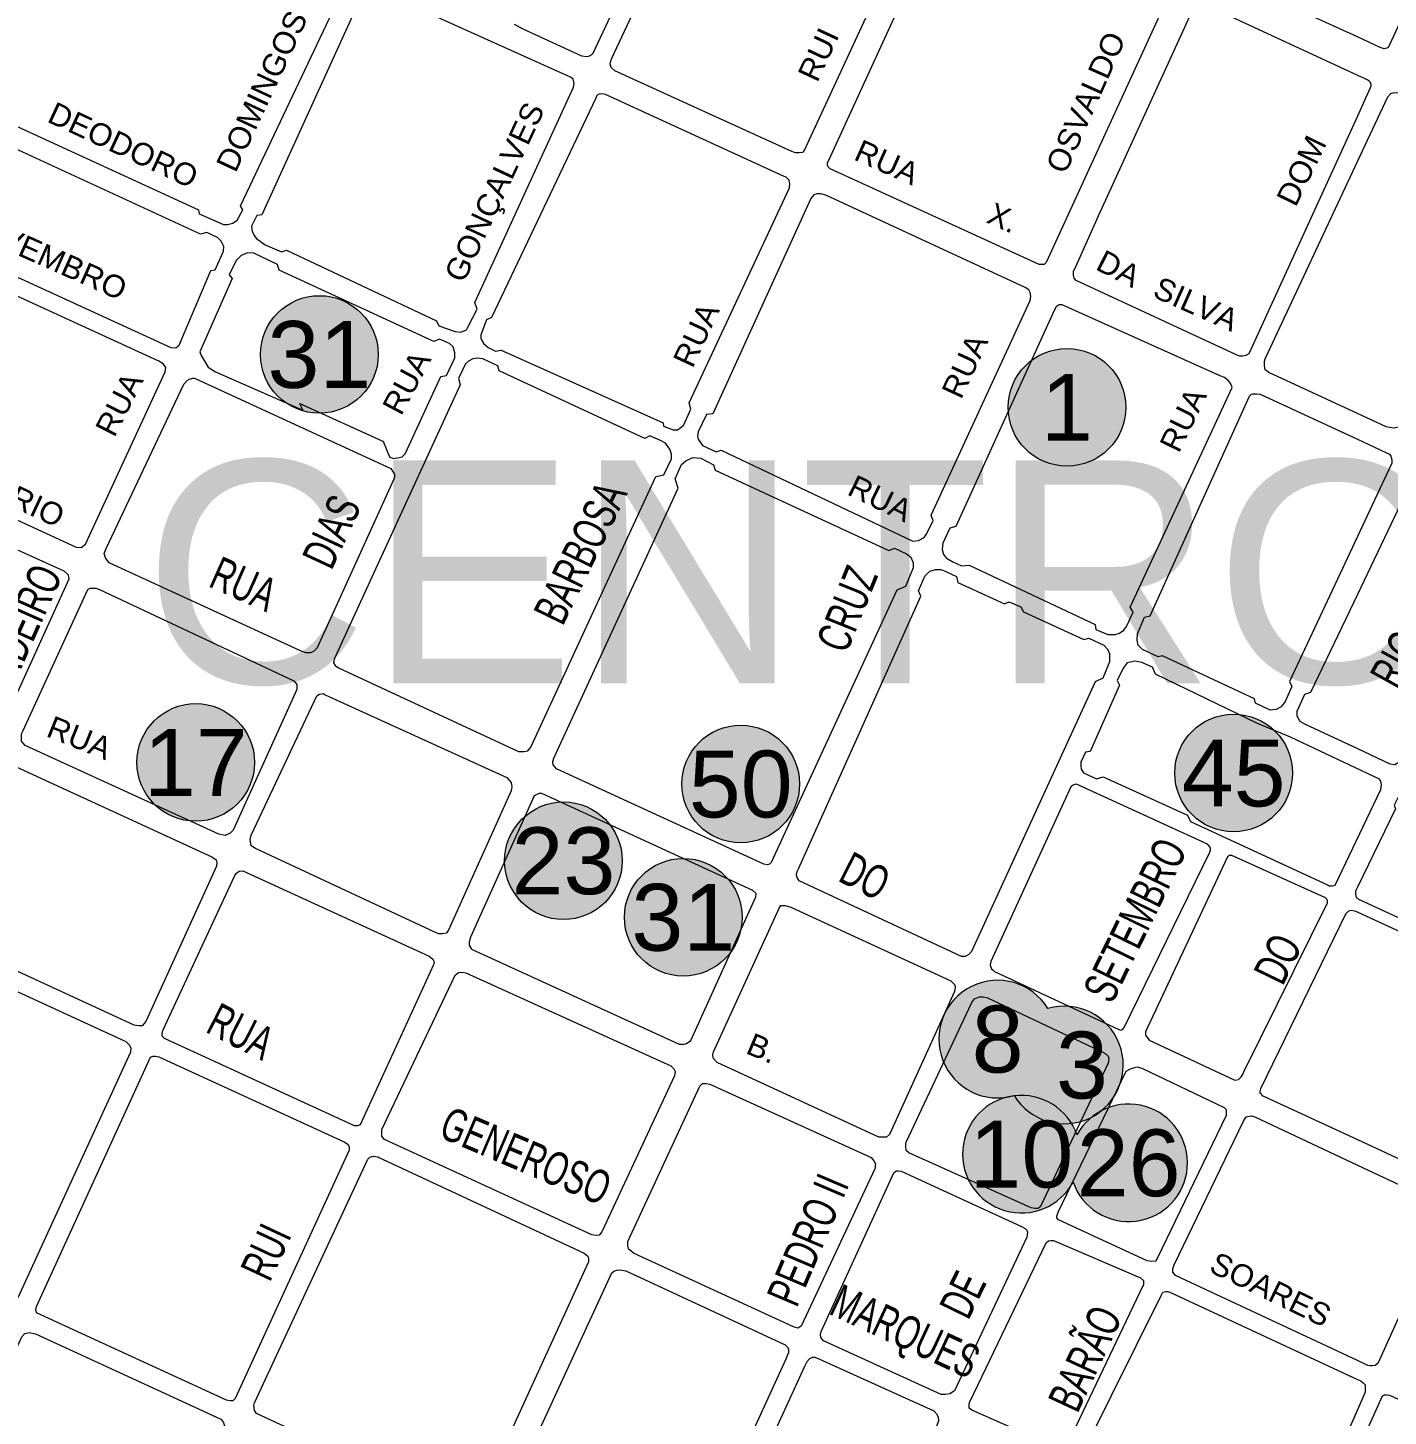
# Model space of a CAD drawing. Header units: millimetres. Extents: x 617885 to 663705, y 7172943 to 7234736.
# Drawn here: x 647603 to 648214, y 7183075 to 7183699 of the extents above; entities that cross this region are included whole.
import ezdxf
from ezdxf.enums import TextEntityAlignment as Align

# ---------------------------------------------------------------- set-up
doc = ezdxf.new("R2010")
doc.units = ezdxf.units.MM
for name, color, linetype in [('BAIRROS', 12, 'Continuous'), ('Equipamentos Públicos', 171, 'Continuous'), ('Escolas Municipais', 21, 'Continuous')]:
    doc.layers.add(name, color=color, linetype=linetype)
doc.layers.add('TOP_VIAS 10.000', color=7, linetype='Continuous', lineweight=9)
doc.layers.add('VIAS', color=7, linetype='Continuous', lineweight=5)
doc.styles.add('LDUP', font='LDUP.SHX')
doc.styles.get("Standard").update_dxf_attribs({"font": 'arial.ttf'})

msp = doc.modelspace()

# ---------------------------------------------------------------- hatches: boundary and pattern name
at = {"layer": 'Equipamentos Públicos', "true_color": 0xb3b3ff}
h = msp.add_hatch(color=151, dxfattribs=at)
edge = h.paths.add_edge_path()
edge.add_arc((647734.14, 7183552.11), 26.4, 0, 360)
h = msp.add_hatch(color=151, dxfattribs=at)
edge = h.paths.add_edge_path()
edge.add_arc((648069.67, 7183528.39), 26.4, 0, 360)
at = {"layer": 'Equipamentos Públicos', "true_color": 0xffff99}
h = msp.add_hatch(color=51, dxfattribs=at)
edge = h.paths.add_edge_path()
edge.add_arc((647678.64, 7183368.96), 26.4, 0, 360)
at = {"layer": 'Equipamentos Públicos', "true_color": 0xb3b3ff}
h = msp.add_hatch(color=151, dxfattribs=at)
edge = h.paths.add_edge_path()
edge.add_arc((648144.45, 7183364.23), 26.4, 0, 360)
h = msp.add_hatch(color=151, dxfattribs=at)
edge = h.paths.add_edge_path()
edge.add_arc((647923.24, 7183359.29), 26.4, 0, 360)
h = msp.add_hatch(color=151, dxfattribs=at)
edge = h.paths.add_edge_path()
edge.add_arc((647843.68, 7183324.81), 26.4, 0, 360)
h = msp.add_hatch(color=151, dxfattribs=at)
edge = h.paths.add_edge_path()
edge.add_arc((648038.54, 7183244.75), 26.4, 0, 360)
h = msp.add_hatch(color=151, dxfattribs=at)
edge = h.paths.add_edge_path()
edge.add_arc((648068.5, 7183233.12), 26.4, 0, 360)
at = {"layer": 'Equipamentos Públicos', "true_color": 0xff0040}
h = msp.add_hatch(color=240, dxfattribs=at)
edge = h.paths.add_edge_path()
edge.add_arc((648049.19, 7183193.11), 26.4, 0, 360)
h = msp.add_hatch(color=240, dxfattribs=at)
edge = h.paths.add_edge_path()
edge.add_arc((648097.36, 7183189.21), 26.4, 0, 360)
at = {"layer": 'Escolas Municipais'}
h = msp.add_hatch(color=21, dxfattribs=at)
edge = h.paths.add_edge_path()
edge.add_arc((647897.46, 7183299.45), 26.4, 0, 360)

# ---------------------------------------------------------------- linework, layer by layer
at = {"layer": 'Equipamentos Públicos', "color": 7, "lineweight": 5}
for centre in [(647734.14, 7183552.11), (648069.67, 7183528.39), (647678.64, 7183368.96), (648144.45, 7183364.23), (647923.24, 7183359.29), (647843.68, 7183324.81)]:
    msp.add_circle(centre, 26.4, dxfattribs=at)
at = {"layer": 'Equipamentos Públicos', "color": 7, "lineweight": 5, "true_color": 0xffffff}
for centre, start, end in [((648038.54, 7183244.75), 31.288, 286.28496), ((648068.5, 7183233.12), 211.288, 106.28496)]:
    msp.add_arc(centre, 26.4, start, end, dxfattribs=at)
at = {"layer": 'Equipamentos Públicos', "color": 7, "lineweight": 5}
for centre, start, end in [((648049.19, 7183193.11), 19.11548, 331.61803), ((648097.36, 7183189.21), 199.11548, 151.61803)]:
    msp.add_arc(centre, 26.4, start, end, dxfattribs=at)
at = {"layer": 'Escolas Municipais', "color": 7, "lineweight": 5, "true_color": 0xffffff}
msp.add_circle((647897.46, 7183299.45), 26.4, dxfattribs=at)
at = {"layer": 'VIAS', "color": 253}
for points in [[(648272.57, 7183819.62), (648272.57, 7183817.1), (648272, 7183816.26), (648264.53, 7183800), (648214.48, 7183691.07), (648213.66, 7183689.77), (648211.98, 7183689.34), (648210.27, 7183689.95), (648200, 7183694.65), (648136.58, 7183723.62), (648135.46, 7183725.02)], [(648007.84, 7183764.87), (647951.8, 7183643.97), (647950.95, 7183642.86), (647949.26, 7183642.6), (647947.86, 7183642.61), (647946.18, 7183643.18), (647866.8, 7183679.5), (647865.13, 7183680.92), (647864.58, 7183682.61), (647864.88, 7183684.01), (647865.45, 7183685.12), (647901.75, 7183762.74)], [(647962.21, 7183637.16), (647962.21, 7183638.28), (647962.77, 7183639.4), (648017.21, 7183758.15), (648019.17, 7183759.27), (648020.57, 7183759.27), (648022.25, 7183759.26), (648022.53, 7183759.26), (648114.16, 7183717.19), (648115, 7183716.07), (648115.28, 7183714.94), (648115.28, 7183713.26), (648060.28, 7183593.4)], [(647882.21, 7183741.32), (647856.76, 7183686.88), (647855.35, 7183686.05), (647854.23, 7183685.78), (647851.99, 7183686.09), (647825.66, 7183698.19), (647821.76, 7183700.32)], [(647754.32, 7183716.12), (647708.27, 7183614.76), (647706.02, 7183614.5), (647703.74, 7183609.76), (647704, 7183607.51), (647704.82, 7183605.54), (647705.93, 7183604.13), (647709.84, 7183601.29), (647717.1, 7183598.14), (647719.36, 7183598.96), (647786.71, 7183567.24), (647787.81, 7183564.99), (647795.08, 7183562.4), (647797.61, 7183562.09), (647800.14, 7183563.19), (647800.71, 7183564.31), (647804.99, 7183572.4), (647803.9, 7183575.49), (647848.22, 7183672.1), (647848.51, 7183673.78), (647847.97, 7183675.75), (647846.86, 7183676.6), (647845.46, 7183677.17), (647757.69, 7183716.93)], [(648060.28, 7183593.4), (648059.44, 7183592.56), (648057.19, 7183592.56), (647963.33, 7183635.48), (647962.49, 7183636.32), (647962.21, 7183637.16)], [(648101.1, 7183423.88), (648101.38, 7183426.68), (648104.47, 7183434.25), (648106.99, 7183434.8), (648151.61, 7183533.39), (648151.89, 7183533.67), (648152.45, 7183534.23), (648153.01, 7183534.51), (648154.69, 7183534.51), (648156.38, 7183534.23), (648200, 7183514.02), (648212.7, 7183508.14), (648214.38, 7183507.3), (648214.94, 7183506.46), (648215.5, 7183504.77), (648215.5, 7183503.37), (648200, 7183470.37), (648169.48, 7183405.35), (648170.6, 7183403.11), (648167.51, 7183396.39), (648165.83, 7183393.87)], [(647600.39, 7183378.48), (647600.42, 7183381.84), (647600.99, 7183382.96), (647630.16, 7183446.63), (647631.29, 7183447.18)], [(647631.29, 7183447.18), (647633.81, 7183447.15)], [(647633.81, 7183447.15), (647635.49, 7183446.58), (647722.7, 7183405.67)], [(648167.51, 7183396.39), (648165.83, 7183393.87), (648163.58, 7183392.75), (648160.78, 7183392.47), (648154.34, 7183395.56), (648153.78, 7183397.52), (648112.59, 7183416.87), (648110.63, 7183416.31), (648103.62, 7183419.68), (648101.66, 7183421.64), (648101.1, 7183423.88)], [(648169.99, 7183380.35), (648155.22, 7183386.42), (648109.34, 7183408.6), (648108.02, 7183411.77), (648103.28, 7183413.88), (648100.11, 7183414.41), (648096.68, 7183413.62), (648094.83, 7183411.25), (648092.19, 7183405.71), (648093.24, 7183403.6), (648080.03, 7183373.8), (648077.92, 7183373.54), (648075.81, 7183369.06), (648075.81, 7183367.48)], [(647724.06, 7183401.73), (647695.46, 7183338.62)], [(647722.7, 7183405.67), (647724.08, 7183403.98)], [(647724.08, 7183403.41), (647724.07, 7183402.29), (647724.06, 7183401.73)], [(647724.08, 7183403.98), (647724.08, 7183403.41)], [(647695.46, 7183338.62), (647694.05, 7183337.23), (647691.79, 7183336.13), (647690.39, 7183336.43), (647688.99, 7183336.72), (647602.06, 7183376.5), (647600.39, 7183378.48), (647600.42, 7183381.84)], [(648075.81, 7183367.48), (648076.07, 7183365.89), (648077.13, 7183364.31), (648082.93, 7183361.67), (648085.83, 7183362.46), (648123.8, 7183345.3), (648125.12, 7183342.4), (648186.83, 7183313.88), (648187.36, 7183313.62), (648188.68, 7183313.62), (648190, 7183313.88), (648210.58, 7183356.84), (648210.79, 7183358.98), (648210.54, 7183360.49), (648209.87, 7183361.4), (648169.99, 7183380.35)], [(648185.68, 7183308.13), (648143.65, 7183327.21), (648142.53, 7183327.21), (648141.69, 7183326.65), (648104.93, 7183247.95)], [(648186.24, 7183307.57), (648185.68, 7183308.13)], [(648104.93, 7183247.95), (648104.93, 7183246.55), (648106.61, 7183244.31), (648144.99, 7183226.35), (648146.68, 7183226.63), (648147.8, 7183227.75), (648148.64, 7183228.87), (648148.92, 7183229.71), (648186.52, 7183305.89), (648186.52, 7183307.01)], [(648280.39, 7183264.65), (648200, 7183301.71), (648198.85, 7183302.24), (648197.17, 7183302.52), (648196.05, 7183302.24), (648194.64, 7183300.84), (648156.48, 7183222.42), (648156.2, 7183221.3), (648156.2, 7183220.46), (648156.76, 7183220.18), (648157.04, 7183219.62), (648157.6, 7183219.34), (648200, 7183199.62), (648240.82, 7183180.63)], [(648186.52, 7183307.01), (648186.24, 7183307.57)], [(648065.08, 7183164.49), (648065.08, 7183165.33), (648065.64, 7183167.01), (648096.23, 7183230.31), (648098.19, 7183231.42), (648100.99, 7183232.26), (648103.24, 7183231.7), (648140.22, 7183214.03), (648141.06, 7183213.19)], [(648141.06, 7183213.19), (648141.06, 7183210.39), (648110.2, 7183146.25), (648109.35, 7183145.13), (648107.67, 7183144.85), (648105.71, 7183145.14), (648065.92, 7183163.65), (648065.08, 7183164.49)], [(648025.8, 7183079.07), (648025.8, 7183081.03), (648026.08, 7183081.87), (648060.31, 7183153.29), (648061.43, 7183154.13), (648062.55, 7183154.41), (648063.68, 7183154.41), (648102.62, 7183137.57), (648104.02, 7183136.45)], [(648103.74, 7183133.93), (648069.23, 7183061.67)], [(648104.02, 7183136.45), (648104.02, 7183134.49), (648103.74, 7183133.93)], [(648078.32, 7183061.85), (648111.87, 7183129.72), (648112.71, 7183131.12), (648113.83, 7183131.4), (648114.95, 7183131.4), (648115.79, 7183131.12), (648200, 7183092), (648201.53, 7183091.29), (648202.65, 7183090.45), (648203.49, 7183089.61), (648203.49, 7183086.25), (648200, 7183078.35), (648177.11, 7183026.59)], [(648026.92, 7183078.23), (648025.8, 7183079.07)], [(648065.87, 7183061.12), (648065.02, 7183061.4), (648026.92, 7183078.23)]]:
    msp.add_lwpolyline(points, dxfattribs=at)
for points in [[(647545.52, 7183679.87), (647545.51, 7183678.75), (647546.34, 7183677.34), (647547.45, 7183675.93), (647558.07, 7183670.78), (647560.88, 7183671.6), (647679.84, 7183617.12), (647680.21, 7183615.3), (647691.11, 7183610.43), (647692.96, 7183610.49), (647695.22, 7183611.05), (647697.2, 7183612.46), (647699.74, 7183617.12), (647698.76, 7183618.77), (647745.49, 7183717.82), (647742.6, 7183724.08), (647598.94, 7183790.41), (647595, 7183788.76)], [(648205.78, 7183671.75), (648200, 7183659.08), (648151.34, 7183552.44), (648149.94, 7183551.6), (648148.54, 7183551.32), (648147.14, 7183551.32), (648146.3, 7183551.6), (648073.72, 7183585.26), (648072.88, 7183586.38), (648072.61, 7183587.78), (648072.61, 7183589.47), (648073.17, 7183590.59), (648083.83, 7183614.39), (648126.48, 7183707.65), (648127.89, 7183709.33), (648129.85, 7183709.61), (648131.25, 7183709.33), (648200, 7183677.54), (648204.66, 7183675.39), (648205.5, 7183674.83), (648206.06, 7183673.43), (648206.06, 7183672.59)], [(648276.67, 7183637.53), (648221.11, 7183521.58), (648219.43, 7183519.62), (648216.35, 7183519.06), (648214.38, 7183519.34), (648212.98, 7183519.62), (648200, 7183525.64), (648160.31, 7183544.03), (648158.62, 7183545.15), (648158.35, 7183547.11), (648158.35, 7183549.07), (648158.63, 7183550.19), (648200, 7183638.68), (648213.63, 7183667.82), (648215.03, 7183669.22), (648216.43, 7183669.78), (648218.11, 7183669.5), (648274.71, 7183643.69), (648276.39, 7183642.01), (648276.95, 7183639.77)], [(647900.03, 7183530.33), (647945.2, 7183626.93), (647945.21, 7183628.61), (647944.95, 7183630.3), (647943.56, 7183631.71), (647942.72, 7183632), (647862.5, 7183668.89), (647860.82, 7183669.18), (647859.7, 7183668.91), (647859.13, 7183668.64), (647858.57, 7183668.08), (647858.28, 7183667.24), (647811.41, 7183568.7), (647809.16, 7183567.6), (647806.58, 7183560.89), (647806.56, 7183559.49), (647807.12, 7183558.36), (647807.94, 7183556.95), (647808.78, 7183556.11), (647809.89, 7183555.25), (647813.25, 7183553.54), (647815.78, 7183554.08), (647888.45, 7183521.47), (647888.63, 7183519.9), (647892.91, 7183518.34), (647894.88, 7183518.32), (647896.57, 7183519.43), (647897.7, 7183520.54), (647900.85, 7183527.52)], [(647959.21, 7183624.28), (647957.52, 7183624.3), (647956.11, 7183623.75), (647954.7, 7183622.08), (647910.65, 7183525.47), (647907.85, 7183525.22), (647904.13, 7183517.4), (647903.83, 7183515.44), (647904.1, 7183514.04), (647906.04, 7183511.22), (647912.19, 7183508.36), (647914.44, 7183509.18), (648000.51, 7183468.31), (648003.04, 7183468.57), (648005.58, 7183469.95), (648006.43, 7183471.34), (648009.57, 7183477.48), (648008.75, 7183480.01), (648053.07, 7183576.34), (648053.37, 7183578.3), (648053.11, 7183579.98), (648052.55, 7183581.11), (648050.88, 7183582.25), (647961.45, 7183623.7)], [(647516.23, 7183615.42), (647514.25, 7183614.04), (647478.51, 7183535.28), (647479.06, 7183533.88), (647481, 7183531.9), (647624.93, 7183465.54), (647627.17, 7183465.52), (647629.15, 7183466.9), (647664.88, 7183544.25), (647665.18, 7183546.21), (647664.07, 7183547.91), (647662.12, 7183549.05), (647518.19, 7183615.12)], [(647791.21, 7183542.72), (647794.93, 7183550.54), (647794.95, 7183552.78), (647794.13, 7183555.6), (647792.46, 7183557.01), (647787.99, 7183559.02), (647785.45, 7183557.92), (647716.13, 7183589.97), (647715.31, 7183592.5), (647704.69, 7183597.64), (647701.89, 7183597.67), (647699.07, 7183596.57), (647696.81, 7183594.35), (647693.67, 7183587.93), (647695.05, 7183586.24), (647680.46, 7183553.28), (647681.01, 7183551.59), (647684.23, 7183546.35), (647687.58, 7183544.34), (647726.75, 7183527.09), (647725.42, 7183530.17), (647762.9, 7183512.98), (647762.9, 7183512.7), (647765.65, 7183506.22), (647767.32, 7183505.37), (647770.13, 7183505.9), (647771.26, 7183506.17), (647772.67, 7183507.56), (647788.68, 7183542.19)], [(648143.21, 7183539), (648142.37, 7183540.12), (648140.41, 7183541.8), (648138.72, 7183542.36), (648067.55, 7183574.34), (648066.15, 7183574.34), (648064.75, 7183573.5), (648063.91, 7183571.82), (648019.85, 7183474.92), (648017.05, 7183474.08), (648013.96, 7183467.36), (648013.68, 7183464.56), (648014.24, 7183462.32), (648015.64, 7183460.63), (648018.44, 7183458.95), (648022.36, 7183457.27), (648025.73, 7183457.55), (648082.33, 7183430.9), (648082.61, 7183428.66), (648087.93, 7183426.41), (648091.29, 7183426.41), (648093.26, 7183426.97), (648095.22, 7183428.37), (648096.34, 7183430.05), (648099.43, 7183436.49), (648098.03, 7183438.73), (648143.77, 7183537.31)], [(647814.26, 7183547), (647807.55, 7183550.14), (647805.03, 7183550.45), (647803.06, 7183550.18), (647801.09, 7183549.08), (647799.68, 7183547.97), (647796.53, 7183541.27), (647797.35, 7183538.46), (647740.74, 7183415.32), (647740.44, 7183413.64), (647741.27, 7183412.51), (647742.67, 7183411.37), (647823.45, 7183373.89), (647825.97, 7183373.87), (647827.66, 7183374.13), (647829.07, 7183375.8), (647885.11, 7183497.27), (647888.77, 7183498.08), (647892.2, 7183505.33), (647892.21, 7183507.3), (647891.39, 7183509.55), (647889.45, 7183512.37), (647887.22, 7183513.51), (647882.46, 7183515.52), (647880.21, 7183514.42), (647814.8, 7183544.75)], [(647674.74, 7183540.44), (647675.87, 7183540.99), (647677.27, 7183541.53), (647678.12, 7183541.53), (647766.16, 7183500.89), (647766.99, 7183499.76), (647767.82, 7183498.35), (647767.81, 7183497.23), (647767.52, 7183496.11), (647733.2, 7183420.44), (647731.51, 7183418.77), (647730.1, 7183418.22), (647728.13, 7183418.24), (647725.62, 7183419.1), (647639.8, 7183458.6), (647638.14, 7183460.85), (647637.6, 7183462.82), (647638.46, 7183465.06), (647673.32, 7183538.77)], [(647621.46, 7183453.23), (647621.72, 7183451.26), (647591.98, 7183385.63), (647590.28, 7183384.25), (647588.32, 7183384.27), (647586.08, 7183384.85), (647442.99, 7183450.08), (647441.32, 7183452.05), (647440.5, 7183454.3), (647441.08, 7183456.54), (647469.96, 7183519.38), (647472.77, 7183520.47), (647474.73, 7183520.45), (647477.25, 7183519.31), (647619.51, 7183454.93)], [(647936.95, 7183324.05), (647936.1, 7183323.22), (647935.26, 7183322.94), (647933.58, 7183323.24), (647840.5, 7183366.16), (647839.11, 7183367.86), (647838.84, 7183369.26), (647839.42, 7183370.94), (647895.17, 7183492.13), (647893.8, 7183496.35), (647896.67, 7183502.77), (647898.64, 7183504.43), (647901.74, 7183505.81), (647905.39, 7183505.49), (647910.98, 7183502.64), (647911.8, 7183500.11), (647989.78, 7183464.05), (647992.31, 7183465.15), (647997.62, 7183462.58), (647999.58, 7183461.16), (648000.68, 7183458.62), (648000.66, 7183456.38), (647997.22, 7183448), (647993.28, 7183446.35)], [(648270.42, 7183480.37), (648269.86, 7183480.93), (648228.39, 7183499.44), (648226.14, 7183498.32), (648225.02, 7183496.64), (648224.18, 7183494.96), (648200, 7183444.3), (648179, 7183400.3), (648176.2, 7183399.46), (648172.83, 7183391.9), (648172.83, 7183389.94), (648174.23, 7183387.42), (648176.19, 7183386.3), (648200, 7183375.16), (648214.58, 7183368.34), (648216.82, 7183368.06), (648218.78, 7183369.18), (648220.75, 7183371.14), (648222.99, 7183375.06), (648222.15, 7183378.7), (648270.7, 7183478.97)], [(648004.14, 7183443.55), (648003.02, 7183446.07), (648005.83, 7183452.52), (648008.07, 7183454.76), (648010.59, 7183455.59), (648013.11, 7183455.59), (648015.36, 7183454.75), (648020.12, 7183452.51), (648020.68, 7183449.71), (648041.69, 7183440.17), (648043.66, 7183441.01), (648048.98, 7183438.76), (648050.1, 7183436.52), (648077.28, 7183424.18), (648079.52, 7183424.74), (648086.25, 7183421.65), (648087.65, 7183419.97), (648088.77, 7183418.01), (648088.77, 7183415.77), (648088.76, 7183414.08), (648088.2, 7183412.68), (648085.68, 7183406.8), (648082.31, 7183405.12), (648026.75, 7183284.14), (648025.63, 7183282.74), (648023.95, 7183281.9), (648022.27, 7183281.9), (647949.42, 7183315.84), (647948.57, 7183317.24), (647948.3, 7183318.64), (647948.58, 7183320.04), (647949.14, 7183321.16)], [(647818.29, 7183362.16), (647820.24, 7183359.9), (647820.5, 7183357.94), (647820.21, 7183356.26), (647791.89, 7183293.42), (647791.04, 7183292.31), (647789.35, 7183292.05), (647787.95, 7183292.06), (647786.27, 7183292.63), (647705.5, 7183330.4), (647703.54, 7183331.54), (647703, 7183334.35), (647703.58, 7183336.3), (647733.02, 7183398.85), (647734.15, 7183399.68), (647735.84, 7183399.94), (647736.67, 7183399.37)], [(647687.77, 7183325.23), (647688.04, 7183324.11), (647688.03, 7183322.43), (647656.28, 7183252.61), (647654.58, 7183250.67), (647653.18, 7183250.68), (647650.94, 7183250.98), (647561.77, 7183292.19), (647560.66, 7183293.04), (647560.11, 7183294.45), (647560.68, 7183295.56), (647593.56, 7183366.48), (647595.25, 7183367.31), (647596.65, 7183367.3), (647598.05, 7183367), (647685.82, 7183326.65)], [(648072.76, 7183358.91), (648072.2, 7183358.63), (648071.36, 7183358.07), (648035.44, 7183279.65), (648035.16, 7183277.97), (648035.72, 7183276.29), (648036.56, 7183275.73), (648037.12, 7183275.16), (648092.88, 7183249.08), (648093.72, 7183248.8), (648094.56, 7183249.08), (648095.4, 7183249.92), (648133.84, 7183328.61), (648134.12, 7183329.73), (648134.12, 7183330.29), (648133.84, 7183331.13), (648132.72, 7183332.26), (648073.88, 7183359.19)], [(647801.39, 7183288.29), (647801.38, 7183286.89), (647802.48, 7183285.19), (647895.56, 7183242.55), (647897.81, 7183242.53), (647898.93, 7183242.8), (647900.91, 7183244.18), (647930.08, 7183308.69), (647930.1, 7183310.09), (647928.7, 7183311.51), (647833.95, 7183355.01), (647832.83, 7183355.02), (647831.42, 7183354.47), (647830.57, 7183353.92), (647801.97, 7183290.53)], [(648285.43, 7183268.85), (648286.55, 7183269.41), (648287.4, 7183269.97), (648287.96, 7183270.81), (648307.32, 7183314.22), (648307.6, 7183315.34), (648307.04, 7183316.46), (648306.2, 7183317.58), (648305.36, 7183317.86), (648229.99, 7183352.65), (648229.15, 7183354.89), (648224.66, 7183357.13), (648222.98, 7183357.13), (648220.29, 7183356.39), (648219.06, 7183354.89), (648216.53, 7183349.85), (648217.09, 7183348.17), (648200, 7183312.92), (648199.12, 7183311.1), (648199.13, 7183309.8), (648199.41, 7183308.4), (648200, 7183307.96), (648200.53, 7183307.56), (648284.59, 7183268.85)], [(647785.05, 7183280.59), (647785.6, 7183279.46), (647785.3, 7183278.06), (647752.42, 7183206.3), (647751.29, 7183205.75), (647749.89, 7183205.76), (647664.64, 7183244.97), (647663.52, 7183246.1), (647663.53, 7183247.22), (647663.83, 7183248.62), (647696.13, 7183318.15), (647696.98, 7183319.26), (647698.11, 7183320.09), (647699.8, 7183320.35), (647783.37, 7183282.01)], [(648019.26, 7183269.17), (648019.53, 7183268.04), (648019.24, 7183266.08), (647990.07, 7183201.86), (647988.65, 7183200.75), (647987.25, 7183200.76), (647985.29, 7183200.78), (647912.61, 7183234.26), (647910.94, 7183236.24), (647910.68, 7183237.64), (647910.97, 7183239.04), (647940.71, 7183303.83), (647941.19, 7183304.69), (647943.2, 7183304.69), (647945.7, 7183304.06), (648017.59, 7183270.87)], [(647648.9, 7183242.03), (647649.45, 7183240.62), (647649.43, 7183238.94), (647598.82, 7183128.64), (647597.13, 7183127.25), (647596, 7183127.26), (647594.32, 7183127.56), (647505.44, 7183168.48), (647504.34, 7183171.02), (647504.35, 7183172.42), (647504.93, 7183174.66), (647554.96, 7183283.28), (647556.93, 7183283.82), (647558.62, 7183284.08), (647560.58, 7183283.5), (647647.23, 7183243.73)], [(647859.75, 7183156.79), (647858.35, 7183156.53), (647856.39, 7183156.82), (647763.31, 7183199.75), (647762.2, 7183201.16), (647762.22, 7183203.12), (647762.22, 7183204.24), (647795.09, 7183273.48), (647796.5, 7183274.59), (647797.91, 7183274.86), (647799.87, 7183274.56), (647891.83, 7183232.77), (647893.22, 7183231.36), (647893.78, 7183230.23), (647893.48, 7183228.27), (647860.89, 7183158.18)], [(648088.1, 7183237.03), (648088.38, 7183236.19), (648088.1, 7183233.95), (648057.8, 7183169.54), (648056.68, 7183168.7), (648055.28, 7183168.7), (648053.59, 7183168.98), (647998.67, 7183193.67), (647997.55, 7183194.79), (647997.27, 7183196.47), (647997.28, 7183197.87), (647997.56, 7183198.43), (648027.02, 7183261.16), (648028.14, 7183262.84), (648030.38, 7183263.68), (648032.07, 7183263.68), (648033.75, 7183263.4), (648086.7, 7183238.44)], [(647747.01, 7183197.37), (647747.56, 7183196.25), (647747.55, 7183194.85), (647696.37, 7183083.43), (647695.24, 7183082.32), (647694.12, 7183082.33), (647692.43, 7183082.63), (647607.18, 7183121.83), (647606.91, 7183123.24), (647607.21, 7183124.64), (647658.39, 7183236.61), (647659.52, 7183237.16), (647660.64, 7183237.15), (647662.04, 7183236.86), (647745.62, 7183198.51)], [(647948.91, 7183115.03), (647946.96, 7183115.61), (647875.4, 7183148.52), (647872.89, 7183150.5), (647872.62, 7183152.19), (647872.64, 7183153.87), (647904.94, 7183223.68), (647906.08, 7183224.79), (647907.76, 7183224.77), (647909.44, 7183224.48), (647981.84, 7183191.56), (647982.95, 7183190.15), (647983.78, 7183188.74), (647983.48, 7183186.49), (647950.32, 7183115.86)], [(648237.73, 7183170.55), (648239.13, 7183169.99), (648239.69, 7183168.87), (648239.97, 7183168.02), (648239.97, 7183167.18), (648239.41, 7183166.06), (648209.1, 7183099.13), (648207.98, 7183098.29), (648206.58, 7183098.01), (648205.74, 7183098.01), (648204.62, 7183098.29), (648200, 7183100.45), (648118.32, 7183138.68), (648117.2, 7183140.09), (648117.2, 7183141.77), (648117.76, 7183143.45), (648148.91, 7183207.86), (648150.03, 7183209.82), (648152.27, 7183210.38), (648153.95, 7183209.82), (648200, 7183188.23)], [(647854.62, 7183147.31), (647854.89, 7183146.18), (647854.88, 7183144.78), (647803.98, 7183033.64), (647803.13, 7183032.81), (647802.01, 7183032.54), (647800.33, 7183032.84), (647705.85, 7183076.61), (647705.02, 7183078.02), (647704.76, 7183080.27), (647705.05, 7183081.39), (647755.94, 7183190.84), (647756.79, 7183191.68), (647758.47, 7183192.22), (647760.16, 7183191.93), (647852.95, 7183148.72)], [(647959.26, 7183110.73), (647958.99, 7183112.13), (647959.28, 7183113.53), (647991.88, 7183184.73), (647993.01, 7183185.57), (647993.85, 7183185.56), (647995.26, 7183185.54), (648049.2, 7183160.65), (648050.88, 7183159.79), (648051.71, 7183158.94), (648051.99, 7183158.1), (648051.69, 7183155.86), (648019.11, 7183086.9), (648017.13, 7183085.51), (648015.17, 7183085.25), (648013.2, 7183085.27), (647960.37, 7183109.31)], [(647893.96, 7182993.64), (647892.89, 7182992.39), (647891.81, 7182992.09), (647889.43, 7182992.36), (647817.22, 7183025.55), (647815.86, 7183026.38), (647814.99, 7183027.46), (647814.79, 7183028.84), (647815.2, 7183030.99), (647865.42, 7183139.76), (647866.29, 7183140.64), (647867.64, 7183141.06), (647869, 7183141.15), (647871.7, 7183140.65), (647943.23, 7183107.52), (647944.38, 7183106.36), (647944.73, 7183105.3), (647944.75, 7183104.09), (647943.54, 7183101.08), (647903.65, 7183014.09)], [(647532.5, 7182950.26), (647530.03, 7182951.79), (647529.16, 7182952.76), (647528.96, 7182953.91), (647536.69, 7182971.68), (647563.36, 7183029.97), (647600.66, 7183111.15), (647601.88, 7183112.54), (647603.89, 7183113.1), (647606.79, 7183112.43), (647687.73, 7183075.16), (647689.92, 7183074.12), (647691.01, 7183072.93), (647691.48, 7183071.18), (647690.44, 7183067.87), (647651.24, 7182983.44), (647619.99, 7182915.31), (647619.11, 7182913.56), (647618.24, 7182912.93), (647617.28, 7182912.47), (647616.21, 7182912.22), (647614.62, 7182912.48), (647612.77, 7182913.35), (647586.66, 7182925.43)], [(647903.28, 7182991.35), (647902.77, 7182989.13), (647902.88, 7182987.57), (647905.19, 7182985.5), (647905.31, 7182985.43), (647955.46, 7182961.99), (647957.23, 7182961.52), (647958.4, 7182961.64), (647959.44, 7182962.2), (647961.04, 7182964.32), (648011.59, 7183071.93), (648012.11, 7183073.51), (648012.02, 7183074.94), (648011.39, 7183076.3), (648010.05, 7183077.66), (647958.38, 7183101.05), (647956.62, 7183101.87), (647955.27, 7183101.88), (647954.1, 7183101.26), (647952.96, 7183099.83), (647951.91, 7183097.83), (647920.57, 7183029.52)], [(648311.65, 7183039.39), (648312.21, 7183037.99), (648312.21, 7183036.31), (648311.37, 7183033.79), (648280.22, 7182965.18), (648278.82, 7182964.34), (648277.42, 7182964.34), (648275.45, 7182964.9), (648240.83, 7182980.48), (648233.62, 7182983.73), (648200, 7182998.86), (648178.22, 7183008.66), (648177.66, 7183009.5), (648177.66, 7183010.34), (648177.95, 7183011.18), (648200, 7183059.64), (648211.34, 7183084.56), (648212.18, 7183085.12), (648213.3, 7183085.12), (648214.42, 7183084.84), (648309.41, 7183041.08)]]:
    msp.add_lwpolyline(points, close=True, dxfattribs=at)
at = {"layer": 'VIAS', "color": 253, "flags": 128}
msp.add_lwpolyline([(647680.85, 7183606.08), (647556.2, 7183663.57), (647556.22, 7183665.54), (647545.6, 7183670.4), (647543.64, 7183670.42), (647541.67, 7183669.59), (647540.53, 7183668.2), (647519.96, 7183625.2), (647520.23, 7183624.08), (647522.18, 7183621.82), (647667.5, 7183555.17), (647669.75, 7183555.15), (647671.16, 7183556.25), (647685.43, 7183589.84), (647687.37, 7183590.07), (647691.16, 7183598.42), (647691.18, 7183600.66), (647690.08, 7183602.91), (647688.41, 7183604.61), (647683.66, 7183606.9)], close=True, dxfattribs=at)

# ---------------------------------------------------------------- texts
at = {"layer": 'BAIRROS', "lineweight": 40, "ltscale": 0.3}
msp.add_text('CENTRO', height=100, dxfattribs=at).set_placement((647654.98, 7183404.52))
at = {"layer": 'Equipamentos Públicos', "color": 7}
for s, p in [('31', (647734.14, 7183552.11)), ('1', (648069.67, 7183528.39)), ('17', (647678.64, 7183368.96)), ('45', (648144.45, 7183364.23)), ('50', (647923.24, 7183359.29)), ('23', (647843.68, 7183324.81)), ('8', (648038.54, 7183244.75)), ('3', (648076.39, 7183233.12)), ('10', (648049.19, 7183193.11)), ('26', (648097.36, 7183189.21))]:
    msp.add_text(s, height=30, dxfattribs=at).set_placement(p, align=Align.MIDDLE_CENTER)
at = {"layer": 'Escolas Municipais', "color": 7}
msp.add_text('31', height=30, dxfattribs=at).set_placement((647897.46, 7183299.45), align=Align.MIDDLE_CENTER)
at = {"layer": 'TOP_VIAS 10.000', "color": 251, "style": 'LDUP'}
for s, height, rotation, width, p in [('DOMINGOS', 10, 65, 1.04, (647696.51, 7183633.25)), ('RUI', 10, 65, 1.04, (647957.56, 7183673.8)), ('OSVALDO', 10, 66, 1.04, (648068.96, 7183632.58)), ('DEODORO', 10, 335, 1.04, (647611.43, 7183656.81)), ('GONÇALVES', 10, 65, 1.04, (647798.91, 7183583.72)), ('RUA', 10, 336, 1.04, (647973.45, 7183639.78)), ('DOM', 10, 64, 1.04, (648172.28, 7183617.9)), ('X.', 10, 336, 1.04, (648032.95, 7183611.57)), ('NOVEMBRO', 10, 336, 1.04, (647570.68, 7183609.15)), ('DA', 10, 333, 1.04, (648081.94, 7183590.54)), ('SILVA', 10, 336, 1.04, (648107.58, 7183578.23)), ('RUA', 10, 65, 1.04, (647901.58, 7183545.52)), ('RUA', 10, 65, 1.04, (648022.11, 7183531.52)), ('RUA', 10, 62, 1.04, (647770.8, 7183524.15)), ('RUA', 10, 63, 1.04, (647642.08, 7183514.46)), ('RUA', 10, 64, 1.04, (648119.82, 7183507.42)), ('CENTENÁRIO', 10, 335, 1.04, (647534, 7183512.67)), ('RUA', 10, 334, 1.04, (647970.5, 7183489.44)), ('DIAS', 15, 65, 0.69, (647739.58, 7183454.82)), ('BARBOSA', 15, 64, 0.69, (647843.32, 7183429.79)), ('RUA', 15, 336, 0.69, (647683.8, 7183448.16)), ('CRUZ', 15, 68, 0.69, (647970.69, 7183417.33)), ('CORDEIRO', 15, 66, 0.69, (647588.83, 7183385.1)), ('RIO', 15, 61, 0.69, (648218.22, 7183401.06)), ('RUA', 10, 338, 1.04, (647611.01, 7183380.89)), ('SETEMBRO', 15, 64, 0.69, (648089.9, 7183260.06)), ('DO', 15, 333, 0.69, (647966.37, 7183315.98)), ('DO', 15, 64, 0.69, (648166.48, 7183268.22)), ('RUA', 15, 333, 0.69, (647682.52, 7183248.14)), ('B.', 10, 337, 1.04, (647924.97, 7183238.61)), ('GENEROSO', 15, 337, 0.69, (647787.1, 7183201.08)), ('PEDRO II', 15, 67, 0.69, (647948.38, 7183123.76)), ('RUI', 15, 65, 0.69, (647711.9, 7183135.24)), ('SOARES', 10, 334, 1.04, (648132.85, 7183140.6)), ('DE', 15, 64, 0.69, (648025.39, 7183118.15)), ('MARQUES', 15, 335, 0.69, (647962.24, 7183121.58)), ('BARÃO', 15, 65, 0.69, (648074.34, 7183076.3))]:
    msp.add_text(s, height=height, rotation=rotation, dxfattribs=dict(at, width=width)).set_placement(p)

doc.saveas('drawing.dxf')
